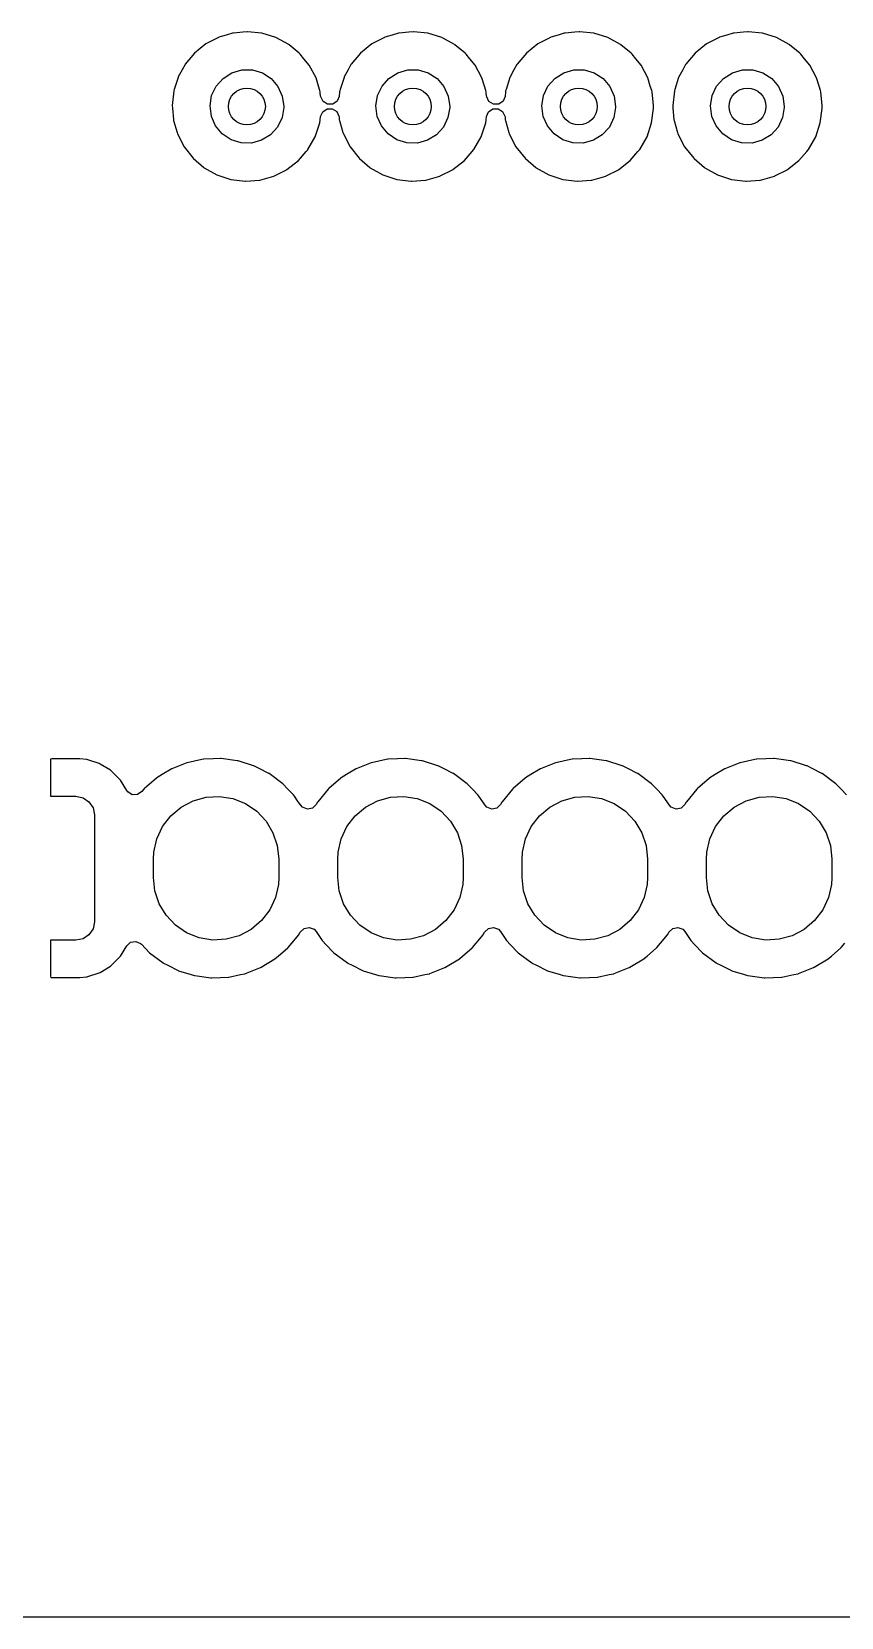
# Model space of a CAD drawing. Extents: x 1.82 to 8.48, y -4.98 to -0.82.
# Drawn here: x 4.58 to 5.012, y -4.98 to -4.133 of the extents above; entities that cross this region are included whole.
import ezdxf

# ---------------------------------------------------------------- set-up
doc = ezdxf.new("R2010")
doc.units = 0
doc.header["$MEASUREMENT"] = 0
doc.layers.add('BLACK', color=7, linetype='CONTINUOUS')

msp = doc.modelspace()

# ---------------------------------------------------------------- linework, layer by layer
at = {"layer": 'BLACK', "linetype": 'CONTINUOUS'}
for p, q in [((4.67304, -4.13984), (4.66697, -4.14472)), ((4.67615, -4.13822), (4.67304, -4.13984)), ((4.67972, -4.13635), (4.67615, -4.13822)), ((4.67994, -4.13624), (4.67972, -4.13635)), ((4.67972, -4.13635), (4.67972, -4.13635)), ((4.68384, -4.13509), (4.67994, -4.13624)), ((4.68717, -4.13411), (4.68384, -4.13509)), ((4.68741, -4.13404), (4.68717, -4.13411)), ((4.68717, -4.13411), (4.68717, -4.13411)), ((4.68765, -4.13402), (4.68741, -4.13404)), ((4.69273, -4.13355), (4.68765, -4.13402)), ((4.68765, -4.13402), (4.68765, -4.13402)), ((4.69516, -4.13333), (4.69273, -4.13355)), ((4.6954, -4.13336), (4.69516, -4.13333)), ((4.70266, -4.13412), (4.6954, -4.13336)), ((4.6954, -4.13336), (4.6954, -4.13336)), ((4.7029, -4.13415), (4.70266, -4.13412)), ((4.70266, -4.13412), (4.70266, -4.13412)), ((4.71034, -4.13645), (4.7029, -4.13415)), ((4.71719, -4.14015), (4.71034, -4.13645)), ((4.76162, -4.13984), (4.75555, -4.14472)), ((4.76473, -4.13822), (4.76162, -4.13984)), ((4.7683, -4.13635), (4.76473, -4.13822)), ((4.76852, -4.13624), (4.7683, -4.13635)), ((4.7683, -4.13635), (4.7683, -4.13635)), ((4.77242, -4.13509), (4.76852, -4.13624)), ((4.77576, -4.13411), (4.77242, -4.13509)), ((4.77599, -4.13404), (4.77576, -4.13411)), ((4.77576, -4.13411), (4.77576, -4.13411)), ((4.77623, -4.13402), (4.77599, -4.13404)), ((4.78131, -4.13355), (4.77623, -4.13402)), ((4.77623, -4.13402), (4.77623, -4.13402)), ((4.78374, -4.13333), (4.78131, -4.13355)), ((4.78398, -4.13336), (4.78374, -4.13333)), ((4.79125, -4.13412), (4.78398, -4.13336)), ((4.78398, -4.13336), (4.78398, -4.13336)), ((4.79149, -4.13415), (4.79125, -4.13412)), ((4.79125, -4.13412), (4.79125, -4.13412)), ((4.79893, -4.13645), (4.79149, -4.13415)), ((4.80577, -4.14015), (4.79893, -4.13645)), ((4.8502, -4.13984), (4.84413, -4.14472)), ((4.85331, -4.13822), (4.8502, -4.13984)), ((4.85689, -4.13635), (4.85331, -4.13822)), ((4.8571, -4.13624), (4.85689, -4.13635)), ((4.85689, -4.13635), (4.85689, -4.13635)), ((4.86101, -4.13509), (4.8571, -4.13624)), ((4.86434, -4.13411), (4.86101, -4.13509)), ((4.86457, -4.13404), (4.86434, -4.13411)), ((4.86434, -4.13411), (4.86434, -4.13411)), ((4.86481, -4.13402), (4.86457, -4.13404)), ((4.86989, -4.13355), (4.86481, -4.13402)), ((4.86481, -4.13402), (4.86481, -4.13402)), ((4.87233, -4.13333), (4.86989, -4.13355)), ((4.87257, -4.13336), (4.87233, -4.13333)), ((4.87983, -4.13412), (4.87257, -4.13336)), ((4.87257, -4.13336), (4.87257, -4.13336)), ((4.88007, -4.13415), (4.87983, -4.13412)), ((4.87983, -4.13412), (4.87983, -4.13412)), ((4.88751, -4.13645), (4.88007, -4.13415)), ((4.89436, -4.14015), (4.88751, -4.13645)), ((4.94026, -4.13984), (4.93419, -4.14472)), ((4.94337, -4.13822), (4.94026, -4.13984)), ((4.94695, -4.13635), (4.94337, -4.13822)), ((4.94716, -4.13624), (4.94695, -4.13635)), ((4.94695, -4.13635), (4.94695, -4.13635)), ((4.95106, -4.13509), (4.94716, -4.13624)), ((4.9544, -4.13411), (4.95106, -4.13509)), ((4.95463, -4.13404), (4.9544, -4.13411)), ((4.9544, -4.13411), (4.9544, -4.13411)), ((4.95487, -4.13402), (4.95463, -4.13404)), ((4.95995, -4.13355), (4.95487, -4.13402)), ((4.95487, -4.13402), (4.95487, -4.13402)), ((4.96238, -4.13333), (4.95995, -4.13355)), ((4.96263, -4.13336), (4.96238, -4.13333)), ((4.96989, -4.13412), (4.96263, -4.13336)), ((4.96263, -4.13336), (4.96263, -4.13336)), ((4.97013, -4.13415), (4.96989, -4.13412)), ((4.96989, -4.13412), (4.96989, -4.13412)), ((4.97757, -4.13645), (4.97013, -4.13415)), ((4.98442, -4.14015), (4.97757, -4.13645)), ((4.66697, -4.14472), (4.66196, -4.15069)), ((4.71738, -4.14031), (4.71719, -4.14015)), ((4.72283, -4.14482), (4.71738, -4.14031)), ((4.71738, -4.14031), (4.71738, -4.14031)), ((4.72319, -4.14512), (4.72283, -4.14482)), ((4.72334, -4.1453), (4.72319, -4.14512)), ((4.72534, -4.14775), (4.72334, -4.1453)), ((4.72334, -4.1453), (4.72334, -4.1453)), ((4.72811, -4.15115), (4.72534, -4.14775)), ((4.75555, -4.14472), (4.75055, -4.15069)), ((4.80596, -4.14031), (4.80577, -4.14015)), ((4.81142, -4.14482), (4.80596, -4.14031)), ((4.80596, -4.14031), (4.80596, -4.14031)), ((4.81177, -4.14512), (4.81142, -4.14482)), ((4.81193, -4.1453), (4.81177, -4.14512)), ((4.81393, -4.14775), (4.81193, -4.1453)), ((4.81193, -4.1453), (4.81193, -4.1453)), ((4.8167, -4.15115), (4.81393, -4.14775)), ((4.84413, -4.14472), (4.83913, -4.15069)), ((4.89454, -4.14031), (4.89436, -4.14015)), ((4.9, -4.14482), (4.89454, -4.14031)), ((4.89454, -4.14031), (4.89454, -4.14031)), ((4.90036, -4.14512), (4.9, -4.14482)), ((4.90051, -4.1453), (4.90036, -4.14512)), ((4.90251, -4.14775), (4.90051, -4.1453)), ((4.90051, -4.1453), (4.90051, -4.1453)), ((4.90528, -4.15115), (4.90251, -4.14775)), ((4.93419, -4.14472), (4.92919, -4.15069)), ((4.9846, -4.14031), (4.98442, -4.14015)), ((4.99006, -4.14482), (4.9846, -4.14031)), ((4.9846, -4.14031), (4.9846, -4.14031)), ((4.99042, -4.14512), (4.99006, -4.14482)), ((4.99057, -4.1453), (4.99042, -4.14512)), ((4.99257, -4.14775), (4.99057, -4.1453)), ((4.99057, -4.1453), (4.99057, -4.1453)), ((4.99534, -4.15115), (4.99257, -4.14775)), ((4.66031, -4.1537), (4.65821, -4.15751)), ((4.66185, -4.1509), (4.66031, -4.1537)), ((4.66196, -4.15069), (4.66185, -4.1509)), ((4.66185, -4.1509), (4.66185, -4.1509)), ((4.68212, -4.15824), (4.68684, -4.15526)), ((4.68684, -4.15526), (4.69221, -4.15373)), ((4.69221, -4.15373), (4.69779, -4.15376)), ((4.69779, -4.15376), (4.70314, -4.15536)), ((4.70314, -4.15536), (4.70782, -4.15839)), ((4.73177, -4.15802), (4.72811, -4.15115)), ((4.74889, -4.1537), (4.74679, -4.15751)), ((4.75043, -4.1509), (4.74889, -4.1537)), ((4.75055, -4.15069), (4.75043, -4.1509)), ((4.75043, -4.1509), (4.75043, -4.1509)), ((4.77071, -4.15824), (4.77543, -4.15526)), ((4.77543, -4.15526), (4.78079, -4.15373)), ((4.78079, -4.15373), (4.78637, -4.15376)), ((4.78637, -4.15376), (4.79172, -4.15536)), ((4.79172, -4.15536), (4.79641, -4.15839)), ((4.82035, -4.15802), (4.8167, -4.15115)), ((4.83747, -4.1537), (4.83538, -4.15751)), ((4.83901, -4.1509), (4.83747, -4.1537)), ((4.83913, -4.15069), (4.83901, -4.1509)), ((4.83901, -4.1509), (4.83901, -4.1509)), ((4.85929, -4.15824), (4.86401, -4.15526)), ((4.86401, -4.15526), (4.86938, -4.15373)), ((4.86938, -4.15373), (4.87496, -4.15376)), ((4.87496, -4.15376), (4.8803, -4.15536)), ((4.8803, -4.15536), (4.88499, -4.15839)), ((4.90893, -4.15802), (4.90528, -4.15115)), ((4.92753, -4.1537), (4.92544, -4.15751)), ((4.92907, -4.1509), (4.92753, -4.1537)), ((4.92919, -4.15069), (4.92907, -4.1509)), ((4.92907, -4.1509), (4.92907, -4.1509)), ((4.94935, -4.15824), (4.95407, -4.15526)), ((4.95407, -4.15526), (4.95943, -4.15373)), ((4.95943, -4.15373), (4.96502, -4.15376)), ((4.96502, -4.15376), (4.97036, -4.15536)), ((4.97036, -4.15536), (4.97505, -4.15839)), ((4.99899, -4.15802), (4.99534, -4.15115)), ((4.65586, -4.16493), (4.65499, -4.17267)), ((4.65607, -4.16426), (4.65586, -4.16493)), ((4.65814, -4.15774), (4.65607, -4.16426)), ((4.65821, -4.15751), (4.65814, -4.15774)), ((4.65814, -4.15774), (4.65814, -4.15774)), ((4.67606, -4.16747), (4.67843, -4.16242)), ((4.67843, -4.16242), (4.68212, -4.15824)), ((4.70782, -4.15839), (4.71147, -4.16262)), ((4.71147, -4.16262), (4.71378, -4.1677)), ((4.73308, -4.16236), (4.73177, -4.15802)), ((4.7338, -4.16476), (4.73308, -4.16236)), ((4.73402, -4.16548), (4.7338, -4.16476)), ((4.73404, -4.16572), (4.73402, -4.16548)), ((4.74438, -4.16548), (4.74411, -4.16786)), ((4.74444, -4.16493), (4.74438, -4.16548)), ((4.74465, -4.16426), (4.74444, -4.16493)), ((4.74672, -4.15774), (4.74465, -4.16426)), ((4.74679, -4.15751), (4.74672, -4.15774)), ((4.74672, -4.15774), (4.74672, -4.15774)), ((4.76464, -4.16747), (4.76701, -4.16242)), ((4.76701, -4.16242), (4.77071, -4.15824)), ((4.79641, -4.15839), (4.80005, -4.16262)), ((4.80005, -4.16262), (4.80236, -4.1677)), ((4.82166, -4.16236), (4.82035, -4.15802)), ((4.82239, -4.16476), (4.82166, -4.16236)), ((4.8226, -4.16548), (4.82239, -4.16476)), ((4.82263, -4.16572), (4.8226, -4.16548)), ((4.83296, -4.16548), (4.83269, -4.16786)), ((4.83302, -4.16493), (4.83296, -4.16548)), ((4.83324, -4.16426), (4.83302, -4.16493)), ((4.8353, -4.15774), (4.83324, -4.16426)), ((4.83538, -4.15751), (4.8353, -4.15774)), ((4.8353, -4.15774), (4.8353, -4.15774)), ((4.85322, -4.16747), (4.85559, -4.16242)), ((4.85559, -4.16242), (4.85929, -4.15824)), ((4.88499, -4.15839), (4.88863, -4.16262)), ((4.88863, -4.16262), (4.89094, -4.1677)), ((4.91024, -4.16236), (4.90893, -4.15802)), ((4.91097, -4.16476), (4.91024, -4.16236)), ((4.91118, -4.16548), (4.91097, -4.16476)), ((4.91189, -4.17267), (4.91118, -4.16548)), ((4.92308, -4.16493), (4.92221, -4.17267)), ((4.9233, -4.16426), (4.92308, -4.16493)), ((4.92536, -4.15774), (4.9233, -4.16426)), ((4.92544, -4.15751), (4.92536, -4.15774)), ((4.92536, -4.15774), (4.92536, -4.15774)), ((4.94328, -4.16747), (4.94565, -4.16242)), ((4.94565, -4.16242), (4.94935, -4.15824)), ((4.97505, -4.15839), (4.97869, -4.16262)), ((4.97869, -4.16262), (4.981, -4.1677)), ((5.0003, -4.16236), (4.99899, -4.15802)), ((5.00103, -4.16476), (5.0003, -4.16236)), ((5.00124, -4.16548), (5.00103, -4.16476)), ((5.00195, -4.17267), (5.00124, -4.16548)), ((4.65499, -4.17267), (4.65512, -4.1742)), ((4.6752, -4.17299), (4.67606, -4.16747)), ((4.67592, -4.17852), (4.6752, -4.17299)), ((4.71456, -4.17371), (4.71364, -4.17921)), ((4.71378, -4.1677), (4.71457, -4.17323)), ((4.71457, -4.17323), (4.71456, -4.17371)), ((4.73425, -4.16779), (4.73404, -4.16572)), ((4.73404, -4.16572), (4.73404, -4.16572)), ((4.7343, -4.16816), (4.73425, -4.16779)), ((4.73554, -4.17067), (4.7343, -4.16816)), ((4.73793, -4.1721), (4.73554, -4.17067)), ((4.74073, -4.17202), (4.73793, -4.1721)), ((4.74303, -4.17043), (4.74073, -4.17202)), ((4.74411, -4.16786), (4.74303, -4.17043)), ((4.76378, -4.17299), (4.76464, -4.16747)), ((4.7645, -4.17852), (4.76378, -4.17299)), ((4.80314, -4.17371), (4.80222, -4.17921)), ((4.80236, -4.1677), (4.80315, -4.17323)), ((4.80315, -4.17323), (4.80314, -4.17371)), ((4.82283, -4.16779), (4.82263, -4.16572)), ((4.82263, -4.16572), (4.82263, -4.16572)), ((4.82288, -4.16816), (4.82283, -4.16779)), ((4.82412, -4.17067), (4.82288, -4.16816)), ((4.82652, -4.1721), (4.82412, -4.17067)), ((4.82931, -4.17202), (4.82652, -4.1721)), ((4.83161, -4.17043), (4.82931, -4.17202)), ((4.83269, -4.16786), (4.83161, -4.17043)), ((4.85236, -4.17299), (4.85322, -4.16747)), ((4.85309, -4.17852), (4.85236, -4.17299)), ((4.89173, -4.17371), (4.8908, -4.17921)), ((4.89094, -4.1677), (4.89173, -4.17323)), ((4.89173, -4.17323), (4.89173, -4.17371)), ((4.91194, -4.17323), (4.91189, -4.17267)), ((4.91193, -4.17434), (4.91194, -4.17323)), ((4.92221, -4.17267), (4.92234, -4.1742)), ((4.94242, -4.17299), (4.94328, -4.16747)), ((4.94315, -4.17852), (4.94242, -4.17299)), ((4.98179, -4.17371), (4.98086, -4.17921)), ((4.981, -4.1677), (4.98179, -4.17323)), ((4.98179, -4.17323), (4.98179, -4.17371)), ((5.002, -4.17323), (5.00195, -4.17267)), ((5.00199, -4.17434), (5.002, -4.17323)), ((4.65512, -4.1742), (4.65562, -4.18018)), ((4.65562, -4.18018), (4.65564, -4.18043)), ((4.65564, -4.18043), (4.65571, -4.18066)), ((4.65571, -4.18066), (4.65758, -4.1872)), ((4.67817, -4.18363), (4.67592, -4.17852)), ((4.71364, -4.17921), (4.7112, -4.18424)), ((4.73133, -4.18946), (4.73379, -4.18207)), ((4.73379, -4.18207), (4.734, -4.1804)), ((4.734, -4.1804), (4.73422, -4.17862)), ((4.73422, -4.17862), (4.73534, -4.17605)), ((4.73534, -4.17605), (4.73767, -4.1745)), ((4.73767, -4.1745), (4.74046, -4.17445)), ((4.74046, -4.17445), (4.74284, -4.17592)), ((4.74284, -4.17592), (4.74404, -4.17845)), ((4.74404, -4.17845), (4.74409, -4.17882)), ((4.74409, -4.17882), (4.7442, -4.18018)), ((4.7442, -4.18018), (4.74422, -4.18043)), ((4.74422, -4.18043), (4.74429, -4.18066)), ((4.74429, -4.18066), (4.74616, -4.1872)), ((4.76675, -4.18363), (4.7645, -4.17852)), ((4.80222, -4.17921), (4.79978, -4.18424)), ((4.81991, -4.18946), (4.82237, -4.18207)), ((4.82237, -4.18207), (4.82258, -4.1804)), ((4.82258, -4.1804), (4.82281, -4.17862)), ((4.82281, -4.17862), (4.82392, -4.17605)), ((4.82392, -4.17605), (4.82625, -4.1745)), ((4.82625, -4.1745), (4.82904, -4.17445)), ((4.82904, -4.17445), (4.83142, -4.17592)), ((4.83142, -4.17592), (4.83262, -4.17845)), ((4.83262, -4.17845), (4.83267, -4.17882)), ((4.83267, -4.17882), (4.83278, -4.18018)), ((4.83278, -4.18018), (4.83281, -4.18043)), ((4.83281, -4.18043), (4.83287, -4.18066)), ((4.83287, -4.18066), (4.83475, -4.1872)), ((4.85534, -4.18363), (4.85309, -4.17852)), ((4.8908, -4.17921), (4.88837, -4.18424)), ((4.90849, -4.18946), (4.91095, -4.18207)), ((4.91095, -4.18207), (4.91193, -4.17434)), ((4.92234, -4.1742), (4.92284, -4.18018)), ((4.92284, -4.18018), (4.92286, -4.18043)), ((4.92286, -4.18043), (4.92293, -4.18066)), ((4.92293, -4.18066), (4.92481, -4.1872)), ((4.94539, -4.18363), (4.94315, -4.17852)), ((4.98086, -4.17921), (4.97843, -4.18424)), ((4.99855, -4.18946), (5.00101, -4.18207)), ((5.00101, -4.18207), (5.00199, -4.17434)), ((4.65758, -4.1872), (4.65779, -4.18792)), ((4.65779, -4.18792), (4.66135, -4.19484)), ((4.68176, -4.1879), (4.67817, -4.18363)), ((4.68641, -4.191), (4.68176, -4.1879)), ((4.70746, -4.18837), (4.7027, -4.19129)), ((4.7112, -4.18424), (4.70746, -4.18837)), ((4.72748, -4.19623), (4.73133, -4.18946)), ((4.74616, -4.1872), (4.74637, -4.18792)), ((4.74637, -4.18792), (4.74993, -4.19484)), ((4.77034, -4.1879), (4.76675, -4.18363)), ((4.77499, -4.191), (4.77034, -4.1879)), ((4.79604, -4.18837), (4.79128, -4.19129)), ((4.79978, -4.18424), (4.79604, -4.18837)), ((4.81607, -4.19623), (4.81991, -4.18946)), ((4.83475, -4.1872), (4.83495, -4.18792)), ((4.83495, -4.18792), (4.83851, -4.19484)), ((4.85893, -4.1879), (4.85534, -4.18363)), ((4.86357, -4.191), (4.85893, -4.1879)), ((4.88462, -4.18837), (4.87987, -4.19129)), ((4.88837, -4.18424), (4.88462, -4.18837)), ((4.90465, -4.19623), (4.90849, -4.18946)), ((4.92481, -4.1872), (4.92501, -4.18792)), ((4.92501, -4.18792), (4.92857, -4.19484)), ((4.94899, -4.1879), (4.94539, -4.18363)), ((4.95363, -4.191), (4.94899, -4.1879)), ((4.97468, -4.18837), (4.96992, -4.19129)), ((4.97843, -4.18424), (4.97468, -4.18837)), ((4.99471, -4.19623), (4.99855, -4.18946)), ((4.66135, -4.19484), (4.66618, -4.20094)), ((4.69173, -4.19266), (4.68641, -4.191)), ((4.69731, -4.19276), (4.69173, -4.19266)), ((4.7027, -4.19129), (4.69731, -4.19276)), ((4.7224, -4.20212), (4.7265, -4.19737)), ((4.7265, -4.19737), (4.72732, -4.19641)), ((4.72732, -4.19641), (4.72748, -4.19623)), ((4.72732, -4.19641), (4.72732, -4.19641)), ((4.74993, -4.19484), (4.75477, -4.20094)), ((4.78032, -4.19266), (4.77499, -4.191)), ((4.7859, -4.19276), (4.78032, -4.19266)), ((4.79128, -4.19129), (4.7859, -4.19276)), ((4.81098, -4.20212), (4.81508, -4.19737)), ((4.81508, -4.19737), (4.81591, -4.19641)), ((4.81591, -4.19641), (4.81607, -4.19623)), ((4.81591, -4.19641), (4.81591, -4.19641)), ((4.83851, -4.19484), (4.84335, -4.20094)), ((4.8689, -4.19266), (4.86357, -4.191)), ((4.87448, -4.19276), (4.8689, -4.19266)), ((4.87987, -4.19129), (4.87448, -4.19276)), ((4.89956, -4.20212), (4.90366, -4.19737)), ((4.90366, -4.19737), (4.90449, -4.19641)), ((4.90449, -4.19641), (4.90465, -4.19623)), ((4.90449, -4.19641), (4.90449, -4.19641)), ((4.92857, -4.19484), (4.93341, -4.20094)), ((4.95896, -4.19266), (4.95363, -4.191)), ((4.96454, -4.19276), (4.95896, -4.19266)), ((4.96992, -4.19129), (4.96454, -4.19276)), ((4.98962, -4.20212), (4.99372, -4.19737)), ((4.99372, -4.19737), (4.99455, -4.19641)), ((4.99455, -4.19641), (4.99471, -4.19623)), ((4.99455, -4.19641), (4.99455, -4.19641)), ((4.66618, -4.20094), (4.66637, -4.2011)), ((4.66637, -4.2011), (4.66637, -4.2011)), ((4.66637, -4.2011), (4.67191, -4.20582)), ((4.67191, -4.20582), (4.67211, -4.20599)), ((4.67211, -4.20599), (4.67891, -4.20979)), ((4.70953, -4.21032), (4.71604, -4.20702)), ((4.71604, -4.20702), (4.71626, -4.20691)), ((4.71604, -4.20702), (4.71604, -4.20702)), ((4.71626, -4.20691), (4.7224, -4.20212)), ((4.75477, -4.20094), (4.75495, -4.2011)), ((4.75495, -4.2011), (4.75495, -4.2011)), ((4.75495, -4.2011), (4.76049, -4.20582)), ((4.76049, -4.20582), (4.76069, -4.20599)), ((4.76069, -4.20599), (4.76749, -4.20979)), ((4.79811, -4.21032), (4.80463, -4.20702)), ((4.80463, -4.20702), (4.80484, -4.20691)), ((4.80463, -4.20702), (4.80463, -4.20702)), ((4.80484, -4.20691), (4.81098, -4.20212)), ((4.84335, -4.20094), (4.84353, -4.2011)), ((4.84353, -4.2011), (4.84353, -4.2011)), ((4.84353, -4.2011), (4.84907, -4.20582)), ((4.84907, -4.20582), (4.84928, -4.20599)), ((4.84928, -4.20599), (4.85607, -4.20979)), ((4.88669, -4.21032), (4.89321, -4.20702)), ((4.89321, -4.20702), (4.89343, -4.20691)), ((4.89321, -4.20702), (4.89321, -4.20702)), ((4.89343, -4.20691), (4.89956, -4.20212)), ((4.93341, -4.20094), (4.93359, -4.2011)), ((4.93359, -4.2011), (4.93359, -4.2011)), ((4.93359, -4.2011), (4.93913, -4.20582)), ((4.93913, -4.20582), (4.93934, -4.20599)), ((4.93934, -4.20599), (4.94613, -4.20979)), ((4.97675, -4.21032), (4.98327, -4.20702)), ((4.98327, -4.20702), (4.98348, -4.20691)), ((4.98327, -4.20702), (4.98327, -4.20702)), ((4.98348, -4.20691), (4.98962, -4.20212)), ((4.67891, -4.20979), (4.68631, -4.21219)), ((4.68631, -4.21219), (4.69405, -4.21312)), ((4.69405, -4.21312), (4.69429, -4.2131)), ((4.69429, -4.2131), (4.70157, -4.21254)), ((4.69429, -4.2131), (4.69429, -4.2131)), ((4.70157, -4.21254), (4.70181, -4.21252)), ((4.70157, -4.21254), (4.70157, -4.21254)), ((4.70181, -4.21252), (4.70931, -4.21043)), ((4.70931, -4.21043), (4.70953, -4.21032)), ((4.70953, -4.21032), (4.70953, -4.21032)), ((4.76749, -4.20979), (4.7749, -4.21219)), ((4.7749, -4.21219), (4.78263, -4.21312)), ((4.78263, -4.21312), (4.78287, -4.2131)), ((4.78287, -4.2131), (4.79015, -4.21254)), ((4.78287, -4.2131), (4.78287, -4.2131)), ((4.79015, -4.21254), (4.79039, -4.21252)), ((4.79015, -4.21254), (4.79015, -4.21254)), ((4.79039, -4.21252), (4.79789, -4.21043)), ((4.79789, -4.21043), (4.79811, -4.21032)), ((4.79811, -4.21032), (4.79811, -4.21032)), ((4.85607, -4.20979), (4.86348, -4.21219)), ((4.86348, -4.21219), (4.87121, -4.21312)), ((4.87121, -4.21312), (4.87145, -4.2131)), ((4.87145, -4.2131), (4.87873, -4.21254)), ((4.87145, -4.2131), (4.87145, -4.2131)), ((4.87873, -4.21254), (4.87898, -4.21252)), ((4.87873, -4.21254), (4.87873, -4.21254)), ((4.87898, -4.21252), (4.88647, -4.21043)), ((4.88647, -4.21043), (4.88669, -4.21032)), ((4.88669, -4.21032), (4.88669, -4.21032)), ((4.94613, -4.20979), (4.95354, -4.21219)), ((4.95354, -4.21219), (4.96127, -4.21312)), ((4.96127, -4.21312), (4.96151, -4.2131)), ((4.96151, -4.2131), (4.96879, -4.21254)), ((4.96151, -4.2131), (4.96151, -4.2131)), ((4.96879, -4.21254), (4.96903, -4.21252)), ((4.96879, -4.21254), (4.96879, -4.21254)), ((4.96903, -4.21252), (4.97653, -4.21043)), ((4.97653, -4.21043), (4.97675, -4.21032)), ((4.97675, -4.21032), (4.97675, -4.21032)), ((4.59007, -4.52185), (4.59, -4.52215)), ((4.59, -4.52215), (4.59, -4.54161)), ((4.59011, -4.52179), (4.59007, -4.52185)), ((4.59071, -4.52161), (4.59011, -4.52179)), ((4.60548, -4.52161), (4.59071, -4.52161)), ((4.60573, -4.52163), (4.60548, -4.52161)), ((4.60945, -4.52201), (4.60573, -4.52163)), ((4.60997, -4.52212), (4.60945, -4.52201)), ((4.61605, -4.52414), (4.60997, -4.52212)), ((4.61657, -4.52438), (4.61605, -4.52414)), ((4.622, -4.52773), (4.61657, -4.52438)), ((4.62245, -4.52808), (4.622, -4.52773)), ((4.62696, -4.53259), (4.62245, -4.52808)), ((4.65438, -4.52711), (4.64959, -4.53002)), ((4.65456, -4.527), (4.65438, -4.52711)), ((4.65438, -4.52711), (4.65438, -4.52711)), ((4.65475, -4.52692), (4.65456, -4.527)), ((4.66281, -4.52374), (4.65475, -4.52692)), ((4.65475, -4.52692), (4.65475, -4.52692)), ((4.663, -4.52367), (4.66281, -4.52374)), ((4.66281, -4.52374), (4.66281, -4.52374)), ((4.67085, -4.52202), (4.663, -4.52367)), ((4.67168, -4.52184), (4.67085, -4.52202)), ((4.67188, -4.5218), (4.67168, -4.52184)), ((4.67686, -4.52161), (4.67188, -4.5218)), ((4.68074, -4.52147), (4.67686, -4.52161)), ((4.68095, -4.52146), (4.68074, -4.52147)), ((4.68074, -4.52147), (4.68074, -4.52147)), ((4.68116, -4.52149), (4.68095, -4.52146)), ((4.68974, -4.52263), (4.68116, -4.52149)), ((4.68116, -4.52149), (4.68116, -4.52149)), ((4.68995, -4.52265), (4.68974, -4.52263)), ((4.69015, -4.52272), (4.68995, -4.52265)), ((4.69842, -4.52528), (4.69015, -4.52272)), ((4.69862, -4.52534), (4.69842, -4.52528)), ((4.69842, -4.52528), (4.69842, -4.52528)), ((4.70143, -4.52677), (4.69862, -4.52534)), ((4.70652, -4.52936), (4.70143, -4.52677)), ((4.70671, -4.52946), (4.70652, -4.52936)), ((4.70652, -4.52936), (4.70652, -4.52936)), ((4.71399, -4.53488), (4.70671, -4.52946)), ((4.7528, -4.52711), (4.74801, -4.53002)), ((4.75298, -4.527), (4.7528, -4.52711)), ((4.7528, -4.52711), (4.7528, -4.52711)), ((4.75318, -4.52692), (4.75298, -4.527)), ((4.76123, -4.52374), (4.75318, -4.52692)), ((4.75318, -4.52692), (4.75318, -4.52692)), ((4.76143, -4.52367), (4.76123, -4.52374)), ((4.76123, -4.52374), (4.76123, -4.52374)), ((4.76928, -4.52202), (4.76143, -4.52367)), ((4.7701, -4.52184), (4.76928, -4.52202)), ((4.77031, -4.5218), (4.7701, -4.52184)), ((4.77529, -4.52161), (4.77031, -4.5218)), ((4.77917, -4.52147), (4.77529, -4.52161)), ((4.77938, -4.52146), (4.77917, -4.52147)), ((4.77917, -4.52147), (4.77917, -4.52147)), ((4.77959, -4.52149), (4.77938, -4.52146)), ((4.78817, -4.52263), (4.77959, -4.52149)), ((4.77959, -4.52149), (4.77959, -4.52149)), ((4.78838, -4.52265), (4.78817, -4.52263)), ((4.78858, -4.52272), (4.78838, -4.52265)), ((4.79684, -4.52528), (4.78858, -4.52272)), ((4.79705, -4.52534), (4.79684, -4.52528)), ((4.79684, -4.52528), (4.79684, -4.52528)), ((4.79986, -4.52677), (4.79705, -4.52534)), ((4.80495, -4.52936), (4.79986, -4.52677)), ((4.80514, -4.52946), (4.80495, -4.52936)), ((4.80495, -4.52936), (4.80495, -4.52936)), ((4.81242, -4.53488), (4.80514, -4.52946)), ((4.85123, -4.52711), (4.84644, -4.53002)), ((4.85141, -4.527), (4.85123, -4.52711)), ((4.85123, -4.52711), (4.85123, -4.52711)), ((4.8516, -4.52692), (4.85141, -4.527)), ((4.85966, -4.52374), (4.8516, -4.52692)), ((4.8516, -4.52692), (4.8516, -4.52692)), ((4.85985, -4.52367), (4.85966, -4.52374)), ((4.85966, -4.52374), (4.85966, -4.52374)), ((4.8677, -4.52202), (4.85985, -4.52367)), ((4.86853, -4.52184), (4.8677, -4.52202)), ((4.86873, -4.5218), (4.86853, -4.52184)), ((4.87372, -4.52161), (4.86873, -4.5218)), ((4.87759, -4.52147), (4.87372, -4.52161)), ((4.8778, -4.52146), (4.87759, -4.52147)), ((4.87759, -4.52147), (4.87759, -4.52147)), ((4.87801, -4.52149), (4.8778, -4.52146)), ((4.88659, -4.52263), (4.87801, -4.52149)), ((4.87801, -4.52149), (4.87801, -4.52149)), ((4.8868, -4.52265), (4.88659, -4.52263)), ((4.887, -4.52272), (4.8868, -4.52265)), ((4.89527, -4.52528), (4.887, -4.52272)), ((4.89547, -4.52534), (4.89527, -4.52528)), ((4.89527, -4.52528), (4.89527, -4.52528)), ((4.89828, -4.52677), (4.89547, -4.52534)), ((4.90337, -4.52936), (4.89828, -4.52677)), ((4.90356, -4.52946), (4.90337, -4.52936)), ((4.90337, -4.52936), (4.90337, -4.52936)), ((4.91084, -4.53488), (4.90356, -4.52946)), ((4.94965, -4.52711), (4.94486, -4.53002)), ((4.94983, -4.527), (4.94965, -4.52711)), ((4.94965, -4.52711), (4.94965, -4.52711)), ((4.95003, -4.52692), (4.94983, -4.527)), ((4.95808, -4.52374), (4.95003, -4.52692)), ((4.95003, -4.52692), (4.95003, -4.52692)), ((4.95828, -4.52367), (4.95808, -4.52374)), ((4.95808, -4.52374), (4.95808, -4.52374)), ((4.96613, -4.52202), (4.95828, -4.52367)), ((4.96695, -4.52184), (4.96613, -4.52202)), ((4.96716, -4.5218), (4.96695, -4.52184)), ((4.97214, -4.52161), (4.96716, -4.5218)), ((4.97602, -4.52147), (4.97214, -4.52161)), ((4.97623, -4.52146), (4.97602, -4.52147)), ((4.97602, -4.52147), (4.97602, -4.52147)), ((4.97644, -4.52149), (4.97623, -4.52146)), ((4.98502, -4.52263), (4.97644, -4.52149)), ((4.97644, -4.52149), (4.97644, -4.52149)), ((4.98523, -4.52265), (4.98502, -4.52263)), ((4.98543, -4.52272), (4.98523, -4.52265)), ((4.99369, -4.52528), (4.98543, -4.52272)), ((4.9937, -4.52528), (4.99369, -4.52528)), ((4.9939, -4.52534), (4.9937, -4.52528)), ((4.99671, -4.52677), (4.9939, -4.52534)), ((5.0018, -4.52936), (4.99671, -4.52677)), ((5.00199, -4.52946), (5.0018, -4.52936)), ((5.0018, -4.52936), (5.0018, -4.52936)), ((5.00927, -4.53488), (5.00199, -4.52946)), ((4.62732, -4.53304), (4.62696, -4.53259)), ((4.63073, -4.53854), (4.62732, -4.53304)), ((4.63981, -4.53782), (4.63878, -4.53908)), ((4.63994, -4.53766), (4.63981, -4.53782)), ((4.64017, -4.53746), (4.63994, -4.53766)), ((4.64664, -4.53185), (4.64017, -4.53746)), ((4.6468, -4.53171), (4.64664, -4.53185)), ((4.64959, -4.53002), (4.6468, -4.53171)), ((4.7168, -4.53782), (4.71399, -4.53488)), ((4.71973, -4.54089), (4.7168, -4.53782)), ((4.73823, -4.53782), (4.73275, -4.54451)), ((4.73837, -4.53766), (4.73823, -4.53782)), ((4.7386, -4.53746), (4.73837, -4.53766)), ((4.74507, -4.53185), (4.7386, -4.53746)), ((4.74522, -4.53171), (4.74507, -4.53185)), ((4.74801, -4.53002), (4.74522, -4.53171)), ((4.81523, -4.53782), (4.81242, -4.53488)), ((4.81816, -4.54089), (4.81523, -4.53782)), ((4.83666, -4.53782), (4.83117, -4.54451)), ((4.83679, -4.53766), (4.83666, -4.53782)), ((4.83702, -4.53746), (4.83679, -4.53766)), ((4.84349, -4.53185), (4.83702, -4.53746)), ((4.84365, -4.53171), (4.84349, -4.53185)), ((4.84644, -4.53002), (4.84365, -4.53171)), ((4.91365, -4.53782), (4.91084, -4.53488)), ((4.91658, -4.54089), (4.91365, -4.53782)), ((4.93509, -4.53782), (4.9296, -4.54451)), ((4.93522, -4.53766), (4.93509, -4.53782)), ((4.93545, -4.53746), (4.93522, -4.53766)), ((4.94192, -4.53185), (4.93545, -4.53746)), ((4.94207, -4.53171), (4.94192, -4.53185)), ((4.94486, -4.53002), (4.94207, -4.53171)), ((5.01208, -4.53782), (5.00927, -4.53488)), ((5.01501, -4.54089), (5.01208, -4.53782)), ((4.59, -4.54161), (4.60362, -4.54161)), ((4.60362, -4.54161), (4.60739, -4.54236)), ((4.60739, -4.54236), (4.61058, -4.5445)), ((4.61058, -4.5445), (4.61272, -4.54769)), ((4.63128, -4.53928), (4.63073, -4.53854)), ((4.63368, -4.54073), (4.63128, -4.53928)), ((4.63647, -4.54065), (4.63368, -4.54073)), ((4.63878, -4.53908), (4.63647, -4.54065)), ((4.65971, -4.54734), (4.66611, -4.54396)), ((4.66611, -4.54396), (4.67307, -4.54204)), ((4.67307, -4.54204), (4.68029, -4.54167)), ((4.68029, -4.54167), (4.68742, -4.54285)), ((4.68742, -4.54285), (4.69414, -4.54553)), ((4.69414, -4.54553), (4.70011, -4.54959)), ((4.72026, -4.54144), (4.71973, -4.54089)), ((4.72232, -4.54451), (4.72026, -4.54144)), ((4.72348, -4.54623), (4.72232, -4.54451)), ((4.72455, -4.54738), (4.72348, -4.54623)), ((4.73191, -4.54592), (4.7299, -4.54786)), ((4.73261, -4.54468), (4.73191, -4.54592)), ((4.73275, -4.54451), (4.73261, -4.54468)), ((4.73275, -4.54451), (4.73275, -4.54451)), ((4.75814, -4.54734), (4.76453, -4.54396)), ((4.76453, -4.54396), (4.7715, -4.54204)), ((4.7715, -4.54204), (4.77872, -4.54167)), ((4.77872, -4.54167), (4.78585, -4.54285)), ((4.78585, -4.54285), (4.79256, -4.54553)), ((4.79256, -4.54553), (4.79854, -4.54959)), ((4.81868, -4.54144), (4.81816, -4.54089)), ((4.82075, -4.54451), (4.81868, -4.54144)), ((4.82191, -4.54623), (4.82075, -4.54451)), ((4.82298, -4.54738), (4.82191, -4.54623)), ((4.83033, -4.54592), (4.82832, -4.54786)), ((4.83104, -4.54468), (4.83033, -4.54592)), ((4.83117, -4.54451), (4.83104, -4.54468)), ((4.83117, -4.54451), (4.83117, -4.54451)), ((4.85656, -4.54734), (4.86296, -4.54396)), ((4.86296, -4.54396), (4.86993, -4.54204)), ((4.86993, -4.54204), (4.87714, -4.54167)), ((4.87714, -4.54167), (4.88427, -4.54285)), ((4.88427, -4.54285), (4.89099, -4.54553)), ((4.89099, -4.54553), (4.89696, -4.54959)), ((4.91711, -4.54144), (4.91658, -4.54089)), ((4.91917, -4.54451), (4.91711, -4.54144)), ((4.92033, -4.54623), (4.91917, -4.54451)), ((4.9214, -4.54738), (4.92033, -4.54623)), ((4.92876, -4.54592), (4.92675, -4.54786)), ((4.92946, -4.54468), (4.92876, -4.54592)), ((4.9296, -4.54451), (4.92946, -4.54468)), ((4.9296, -4.54451), (4.9296, -4.54451)), ((4.95499, -4.54734), (4.96138, -4.54396)), ((4.96138, -4.54396), (4.96835, -4.54204)), ((4.96835, -4.54204), (4.97557, -4.54167)), ((4.97557, -4.54167), (4.9827, -4.54285)), ((4.9827, -4.54285), (4.98941, -4.54553)), ((4.98941, -4.54553), (4.99539, -4.54959)), ((4.61272, -4.54769), (4.61346, -4.55146)), ((4.61346, -4.55146), (4.61346, -4.60854)), ((4.6498, -4.55774), (4.65419, -4.552)), ((4.65419, -4.552), (4.65971, -4.54734)), ((4.70011, -4.54959), (4.70508, -4.55485)), ((4.70508, -4.55485), (4.7088, -4.56104)), ((4.72716, -4.5484), (4.72455, -4.54738)), ((4.7299, -4.54786), (4.72716, -4.5484)), ((4.74823, -4.55774), (4.75262, -4.552)), ((4.75262, -4.552), (4.75814, -4.54734)), ((4.79854, -4.54959), (4.80351, -4.55485)), ((4.80351, -4.55485), (4.80723, -4.56104)), ((4.82558, -4.5484), (4.82298, -4.54738)), ((4.82832, -4.54786), (4.82558, -4.5484)), ((4.84665, -4.55774), (4.85104, -4.552)), ((4.85104, -4.552), (4.85656, -4.54734)), ((4.89696, -4.54959), (4.90193, -4.55485)), ((4.90193, -4.55485), (4.90565, -4.56104)), ((4.92401, -4.5484), (4.9214, -4.54738)), ((4.92675, -4.54786), (4.92401, -4.5484)), ((4.94508, -4.55774), (4.94947, -4.552)), ((4.94947, -4.552), (4.95499, -4.54734)), ((4.99539, -4.54959), (5.00036, -4.55485)), ((5.00036, -4.55485), (5.00408, -4.56104)), ((4.64675, -4.56429), (4.6498, -4.55774)), ((4.7088, -4.56104), (4.71111, -4.56789)), ((4.74517, -4.56429), (4.74823, -4.55774)), ((4.80723, -4.56104), (4.80953, -4.56789)), ((4.8436, -4.56429), (4.84665, -4.55774)), ((4.90565, -4.56104), (4.90796, -4.56789)), ((4.94202, -4.56429), (4.94508, -4.55774)), ((5.00408, -4.56104), (5.00638, -4.56789)), ((4.64496, -4.57508), (4.64517, -4.57135)), ((4.64517, -4.57135), (4.64675, -4.56429)), ((4.71111, -4.56789), (4.71189, -4.57508)), ((4.74339, -4.57508), (4.74359, -4.57135)), ((4.74359, -4.57135), (4.74517, -4.56429)), ((4.80953, -4.56789), (4.81031, -4.57508)), ((4.84181, -4.57508), (4.84202, -4.57135)), ((4.84202, -4.57135), (4.8436, -4.56429)), ((4.90796, -4.56789), (4.90874, -4.57508)), ((4.94024, -4.57508), (4.94044, -4.57135)), ((4.94044, -4.57135), (4.94202, -4.56429)), ((5.00638, -4.56789), (5.00717, -4.57508)), ((4.64496, -4.58492), (4.64496, -4.57508)), ((4.71189, -4.57508), (4.71189, -4.58492)), ((4.74339, -4.58492), (4.74339, -4.57508)), ((4.81031, -4.57508), (4.81031, -4.58492)), ((4.84181, -4.58492), (4.84181, -4.57508)), ((4.90874, -4.57508), (4.90874, -4.58492)), ((4.94024, -4.58492), (4.94024, -4.57508)), ((5.00717, -4.57508), (5.00717, -4.58492)), ((4.64574, -4.59211), (4.64496, -4.58492)), ((4.71168, -4.58865), (4.7101, -4.59571)), ((4.71189, -4.58492), (4.71168, -4.58865)), ((4.74417, -4.59211), (4.74339, -4.58492)), ((4.81011, -4.58865), (4.80853, -4.59571)), ((4.81031, -4.58492), (4.81011, -4.58865)), ((4.84259, -4.59211), (4.84181, -4.58492)), ((4.90853, -4.58865), (4.90695, -4.59571)), ((4.90874, -4.58492), (4.90853, -4.58865)), ((4.94102, -4.59211), (4.94024, -4.58492)), ((5.00696, -4.58865), (5.00538, -4.59571)), ((5.00717, -4.58492), (5.00696, -4.58865)), ((4.64805, -4.59896), (4.64574, -4.59211)), ((4.7101, -4.59571), (4.70705, -4.60226)), ((4.74647, -4.59896), (4.74417, -4.59211)), ((4.80853, -4.59571), (4.80547, -4.60226)), ((4.8449, -4.59896), (4.84259, -4.59211)), ((4.90695, -4.59571), (4.9039, -4.60226)), ((4.94332, -4.59896), (4.94102, -4.59211)), ((5.00538, -4.59571), (5.00233, -4.60226)), ((4.65177, -4.60515), (4.64805, -4.59896)), ((4.65674, -4.61041), (4.65177, -4.60515)), ((4.70705, -4.60226), (4.70266, -4.608)), ((4.75019, -4.60515), (4.74647, -4.59896)), ((4.75516, -4.61041), (4.75019, -4.60515)), ((4.80547, -4.60226), (4.80108, -4.608)), ((4.84862, -4.60515), (4.8449, -4.59896)), ((4.85359, -4.61041), (4.84862, -4.60515)), ((4.9039, -4.60226), (4.89951, -4.608)), ((4.94705, -4.60515), (4.94332, -4.59896)), ((4.95201, -4.61041), (4.94705, -4.60515)), ((5.00233, -4.60226), (4.99793, -4.608)), ((4.61272, -4.61231), (4.61058, -4.6155)), ((4.61346, -4.60854), (4.61272, -4.61231)), ((4.66271, -4.61447), (4.65674, -4.61041)), ((4.69714, -4.61266), (4.69074, -4.61604)), ((4.70266, -4.608), (4.69714, -4.61266)), ((4.72266, -4.61532), (4.72337, -4.61408)), ((4.72337, -4.61408), (4.72538, -4.61214)), ((4.72538, -4.61214), (4.72812, -4.6116)), ((4.72812, -4.6116), (4.73072, -4.61262)), ((4.73072, -4.61262), (4.73179, -4.61377)), ((4.73179, -4.61377), (4.73502, -4.61856)), ((4.76114, -4.61447), (4.75516, -4.61041)), ((4.79556, -4.61266), (4.78917, -4.61604)), ((4.80108, -4.608), (4.79556, -4.61266)), ((4.82109, -4.61532), (4.82179, -4.61408)), ((4.82179, -4.61408), (4.8238, -4.61214)), ((4.8238, -4.61214), (4.82655, -4.6116)), ((4.82655, -4.6116), (4.82915, -4.61262)), ((4.82915, -4.61262), (4.83022, -4.61377)), ((4.83022, -4.61377), (4.83344, -4.61856)), ((4.85956, -4.61447), (4.85359, -4.61041)), ((4.89399, -4.61266), (4.88759, -4.61604)), ((4.89951, -4.608), (4.89399, -4.61266)), ((4.91951, -4.61532), (4.92022, -4.61408)), ((4.92022, -4.61408), (4.92223, -4.61214)), ((4.92223, -4.61214), (4.92497, -4.6116)), ((4.92497, -4.6116), (4.92757, -4.61262)), ((4.92757, -4.61262), (4.92864, -4.61377)), ((4.92864, -4.61377), (4.93187, -4.61856)), ((4.95799, -4.61447), (4.95201, -4.61041)), ((4.99241, -4.61266), (4.98602, -4.61604)), ((4.99793, -4.608), (4.99241, -4.61266)), ((4.60362, -4.61839), (4.59, -4.61839)), ((4.59, -4.61839), (4.59, -4.63767)), ((4.60739, -4.61764), (4.60362, -4.61839)), ((4.61058, -4.6155), (4.60739, -4.61764)), ((4.62735, -4.62692), (4.63074, -4.62143)), ((4.63074, -4.62143), (4.63281, -4.61956)), ((4.63281, -4.61956), (4.63557, -4.61911)), ((4.63557, -4.61911), (4.63814, -4.62022)), ((4.63814, -4.62022), (4.63855, -4.62061)), ((4.63855, -4.62061), (4.64286, -4.62512)), ((4.66943, -4.61715), (4.66271, -4.61447)), ((4.67656, -4.61833), (4.66943, -4.61715)), ((4.68378, -4.61796), (4.67656, -4.61833)), ((4.69074, -4.61604), (4.68378, -4.61796)), ((4.71163, -4.62692), (4.71675, -4.62248)), ((4.71675, -4.62248), (4.71691, -4.62234)), ((4.71675, -4.62248), (4.71675, -4.62248)), ((4.71691, -4.62234), (4.71888, -4.61994)), ((4.71888, -4.61994), (4.72253, -4.61549)), ((4.72253, -4.61549), (4.72266, -4.61532)), ((4.72253, -4.61549), (4.72253, -4.61549)), ((4.73502, -4.61856), (4.73516, -4.61871)), ((4.73516, -4.61871), (4.73516, -4.61871)), ((4.73516, -4.61871), (4.73702, -4.62065)), ((4.73702, -4.62065), (4.74128, -4.62512)), ((4.76785, -4.61715), (4.76114, -4.61447)), ((4.77498, -4.61833), (4.76785, -4.61715)), ((4.7822, -4.61796), (4.77498, -4.61833)), ((4.78917, -4.61604), (4.7822, -4.61796)), ((4.81006, -4.62692), (4.81517, -4.62248)), ((4.81517, -4.62248), (4.81533, -4.62234)), ((4.81517, -4.62248), (4.81517, -4.62248)), ((4.81533, -4.62234), (4.81731, -4.61994)), ((4.81731, -4.61994), (4.82095, -4.61549)), ((4.82095, -4.61549), (4.82109, -4.61532)), ((4.82095, -4.61549), (4.82095, -4.61549)), ((4.83344, -4.61856), (4.83359, -4.61871)), ((4.83359, -4.61871), (4.83359, -4.61871)), ((4.83359, -4.61871), (4.83544, -4.62065)), ((4.83544, -4.62065), (4.83971, -4.62512)), ((4.86628, -4.61715), (4.85956, -4.61447)), ((4.87341, -4.61833), (4.86628, -4.61715)), ((4.88063, -4.61796), (4.87341, -4.61833)), ((4.88759, -4.61604), (4.88063, -4.61796)), ((4.90848, -4.62692), (4.9136, -4.62248)), ((4.9136, -4.62248), (4.91376, -4.62234)), ((4.9136, -4.62248), (4.9136, -4.62248)), ((4.91376, -4.62234), (4.91573, -4.61994)), ((4.91573, -4.61994), (4.91938, -4.61549)), ((4.91938, -4.61549), (4.91951, -4.61532)), ((4.91938, -4.61549), (4.91938, -4.61549)), ((4.93187, -4.61856), (4.93201, -4.61871)), ((4.93201, -4.61871), (4.93201, -4.61871)), ((4.93201, -4.61871), (4.93387, -4.62065)), ((4.93387, -4.62065), (4.93813, -4.62512)), ((4.9647, -4.61715), (4.95799, -4.61447)), ((4.97183, -4.61833), (4.9647, -4.61715)), ((4.97905, -4.61796), (4.97183, -4.61833)), ((4.98602, -4.61604), (4.97905, -4.61796)), ((5.00691, -4.62692), (5.01202, -4.62248)), ((5.01202, -4.62248), (5.01218, -4.62234)), ((5.01202, -4.62248), (5.01202, -4.62248)), ((5.01218, -4.62234), (5.01416, -4.61994)), ((4.62249, -4.63189), (4.627, -4.62737)), ((4.627, -4.62737), (4.62735, -4.62692)), ((4.64286, -4.62512), (4.65014, -4.63054)), ((4.65014, -4.63054), (4.65033, -4.63064)), ((4.65033, -4.63064), (4.65033, -4.63064)), ((4.65033, -4.63064), (4.6527, -4.63184)), ((4.70251, -4.63287), (4.70987, -4.6284)), ((4.70987, -4.6284), (4.71005, -4.62829)), ((4.70987, -4.6284), (4.70987, -4.6284)), ((4.71005, -4.62829), (4.71163, -4.62692)), ((4.74128, -4.62512), (4.74856, -4.63054)), ((4.74856, -4.63054), (4.74875, -4.63064)), ((4.74875, -4.63064), (4.74875, -4.63064)), ((4.74875, -4.63064), (4.75112, -4.63184)), ((4.80093, -4.63287), (4.8083, -4.6284)), ((4.8083, -4.6284), (4.80848, -4.62829)), ((4.8083, -4.6284), (4.8083, -4.6284)), ((4.80848, -4.62829), (4.81006, -4.62692)), ((4.83971, -4.62512), (4.84699, -4.63054)), ((4.84699, -4.63054), (4.84718, -4.63064)), ((4.84718, -4.63064), (4.84718, -4.63064)), ((4.84718, -4.63064), (4.84955, -4.63184)), ((4.89936, -4.63287), (4.90672, -4.6284)), ((4.90672, -4.6284), (4.9069, -4.62829)), ((4.90672, -4.6284), (4.90672, -4.6284)), ((4.9069, -4.62829), (4.90848, -4.62692)), ((4.93813, -4.62512), (4.94542, -4.63054)), ((4.94542, -4.63054), (4.9456, -4.63064)), ((4.9456, -4.63064), (4.9456, -4.63064)), ((4.9456, -4.63064), (4.94797, -4.63184)), ((4.99778, -4.63287), (5.00515, -4.6284)), ((5.00515, -4.6284), (5.00533, -4.62829)), ((5.00515, -4.6284), (5.00515, -4.6284)), ((5.00533, -4.62829), (5.00691, -4.62692)), ((4.59, -4.63767), (4.59018, -4.63827)), ((4.59018, -4.63827), (4.59023, -4.63832)), ((4.59023, -4.63832), (4.59053, -4.63839)), ((4.59053, -4.63839), (4.60548, -4.63839)), ((4.60548, -4.63839), (4.60573, -4.63837)), ((4.60573, -4.63837), (4.6095, -4.63798)), ((4.6095, -4.63798), (4.61002, -4.63787)), ((4.61002, -4.63787), (4.61609, -4.63584)), ((4.61609, -4.63584), (4.61661, -4.6356)), ((4.61661, -4.6356), (4.62204, -4.63224)), ((4.62204, -4.63224), (4.62249, -4.63189)), ((4.6527, -4.63184), (4.65823, -4.63466)), ((4.65823, -4.63466), (4.65843, -4.63472)), ((4.65843, -4.63472), (4.65843, -4.63472)), ((4.65843, -4.63472), (4.6652, -4.63682)), ((4.6652, -4.63682), (4.6669, -4.63735)), ((4.6669, -4.63735), (4.66711, -4.63737)), ((4.66711, -4.63737), (4.67569, -4.63851)), ((4.67569, -4.63851), (4.67569, -4.63851)), ((4.67569, -4.63851), (4.6759, -4.63854)), ((4.6759, -4.63854), (4.67611, -4.63853)), ((4.67611, -4.63853), (4.68071, -4.63836)), ((4.67611, -4.63853), (4.67611, -4.63853)), ((4.68071, -4.63836), (4.68497, -4.6382)), ((4.68497, -4.6382), (4.68518, -4.63815)), ((4.68518, -4.63815), (4.6915, -4.63683)), ((4.6915, -4.63683), (4.69385, -4.63633)), ((4.69385, -4.63633), (4.69405, -4.63626)), ((4.69405, -4.63626), (4.7021, -4.63308)), ((4.69405, -4.63626), (4.69405, -4.63626)), ((4.7021, -4.63308), (4.70229, -4.633)), ((4.7021, -4.63308), (4.7021, -4.63308)), ((4.70229, -4.633), (4.70251, -4.63287)), ((4.75112, -4.63184), (4.75666, -4.63466)), ((4.75666, -4.63466), (4.75686, -4.63472)), ((4.75686, -4.63472), (4.75686, -4.63472)), ((4.75686, -4.63472), (4.76362, -4.63682)), ((4.76362, -4.63682), (4.76532, -4.63735)), ((4.76532, -4.63735), (4.76553, -4.63737)), ((4.76553, -4.63737), (4.77411, -4.63851)), ((4.77411, -4.63851), (4.77411, -4.63851)), ((4.77411, -4.63851), (4.77432, -4.63854)), ((4.77432, -4.63854), (4.77453, -4.63853)), ((4.77453, -4.63853), (4.77914, -4.63836)), ((4.77453, -4.63853), (4.77453, -4.63853)), ((4.77914, -4.63836), (4.78339, -4.6382)), ((4.78339, -4.6382), (4.7836, -4.63815)), ((4.7836, -4.63815), (4.78993, -4.63683)), ((4.78993, -4.63683), (4.79228, -4.63633)), ((4.79228, -4.63633), (4.79247, -4.63626)), ((4.79247, -4.63626), (4.80052, -4.63308)), ((4.79247, -4.63626), (4.79247, -4.63626)), ((4.80052, -4.63308), (4.80072, -4.633)), ((4.80052, -4.63308), (4.80052, -4.63308)), ((4.80072, -4.633), (4.80093, -4.63287)), ((4.84955, -4.63184), (4.85508, -4.63466)), ((4.85508, -4.63466), (4.85528, -4.63472)), ((4.85528, -4.63472), (4.85528, -4.63472)), ((4.85528, -4.63472), (4.86205, -4.63682)), ((4.86205, -4.63682), (4.86375, -4.63735)), ((4.86375, -4.63735), (4.86396, -4.63737)), ((4.86396, -4.63737), (4.87254, -4.63851)), ((4.87254, -4.63851), (4.87254, -4.63851)), ((4.87254, -4.63851), (4.87275, -4.63854)), ((4.87275, -4.63854), (4.87296, -4.63853)), ((4.87296, -4.63853), (4.87756, -4.63836)), ((4.87296, -4.63853), (4.87296, -4.63853)), ((4.87756, -4.63836), (4.88182, -4.6382)), ((4.88182, -4.6382), (4.88203, -4.63815)), ((4.88203, -4.63815), (4.88835, -4.63683)), ((4.88835, -4.63683), (4.8907, -4.63633)), ((4.8907, -4.63633), (4.8909, -4.63626)), ((4.8909, -4.63626), (4.89895, -4.63308)), ((4.8909, -4.63626), (4.8909, -4.63626)), ((4.89895, -4.63308), (4.89914, -4.633)), ((4.89895, -4.63308), (4.89895, -4.63308)), ((4.89914, -4.633), (4.89936, -4.63287)), ((4.94797, -4.63184), (4.95351, -4.63466)), ((4.95351, -4.63466), (4.95371, -4.63472)), ((4.95371, -4.63472), (4.95371, -4.63472)), ((4.95371, -4.63472), (4.96047, -4.63682)), ((4.96047, -4.63682), (4.96217, -4.63735)), ((4.96217, -4.63735), (4.96238, -4.63737)), ((4.96238, -4.63737), (4.97096, -4.63851)), ((4.97096, -4.63851), (4.97096, -4.63851)), ((4.97096, -4.63851), (4.97117, -4.63854)), ((4.97117, -4.63854), (4.97138, -4.63853)), ((4.97138, -4.63853), (4.97599, -4.63836)), ((4.97138, -4.63853), (4.97138, -4.63853)), ((4.97599, -4.63836), (4.98024, -4.6382)), ((4.98024, -4.6382), (4.98045, -4.63815)), ((4.98045, -4.63815), (4.98678, -4.63683)), ((4.98678, -4.63683), (4.98913, -4.63633)), ((4.98913, -4.63633), (4.98932, -4.63626)), ((4.98932, -4.63626), (4.99737, -4.63308)), ((4.98932, -4.63626), (4.98932, -4.63626)), ((4.99737, -4.63308), (4.99757, -4.633)), ((4.99737, -4.63308), (4.99737, -4.63308)), ((4.99757, -4.633), (4.99778, -4.63287)), ((8.47502, -4.97998), (1.82498, -4.97998))]:
    msp.add_line(p, q, dxfattribs=at)
at = {"layer": 'BLACK'}
for centre in [(4.69488, -4.17323), (4.78346, -4.17323), (4.87205, -4.17323), (4.96211, -4.17323)]:
    msp.add_circle(centre, 0.00984, dxfattribs=at)

doc.saveas('drawing.dxf')
